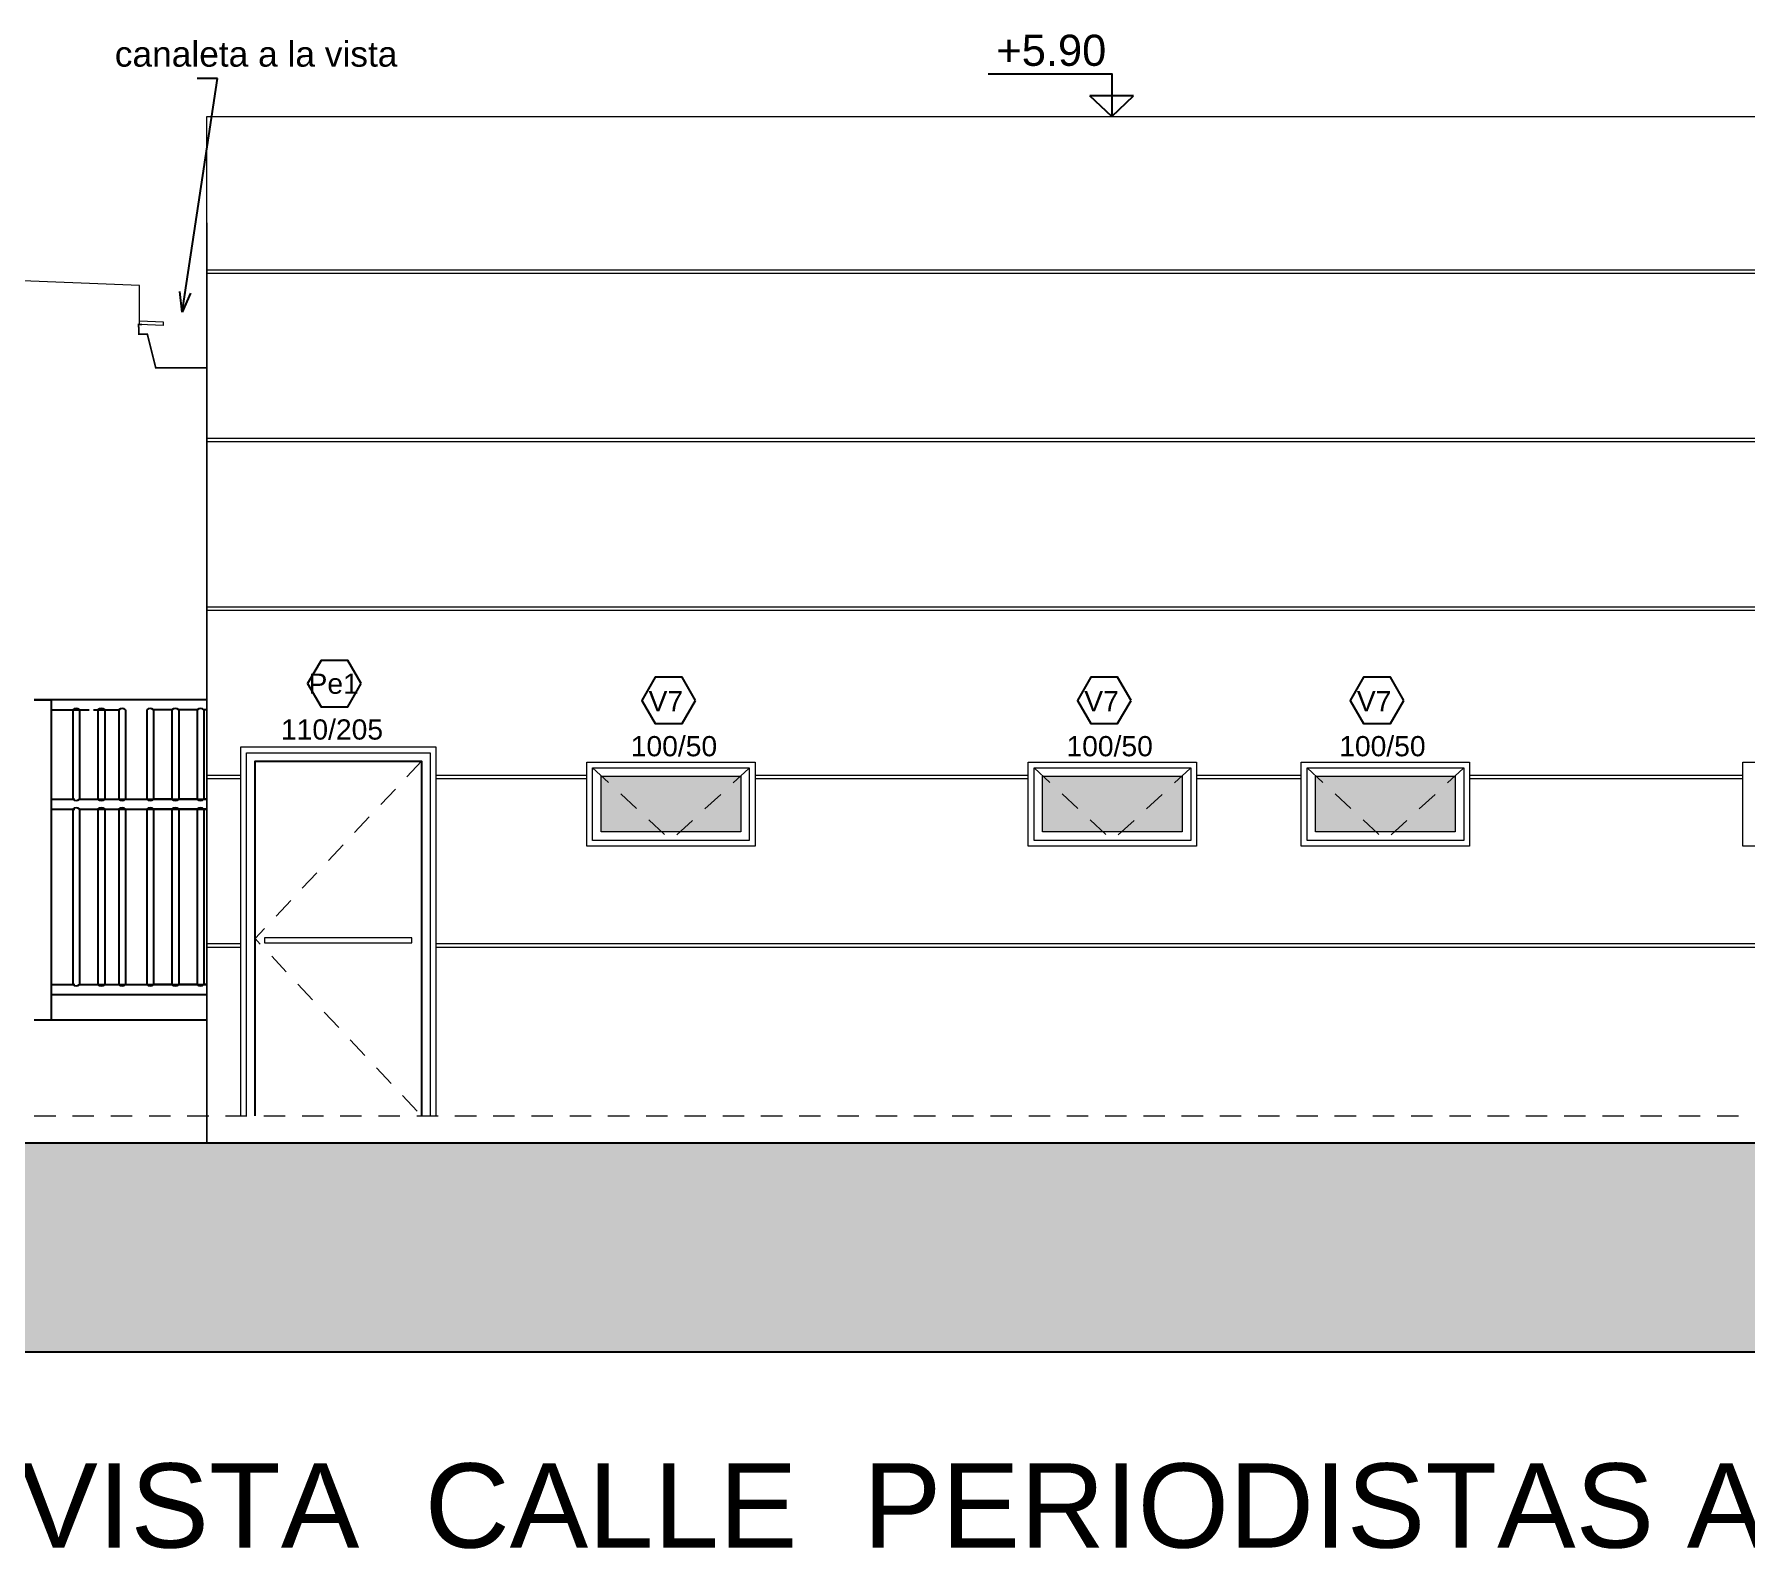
# Model space of a CAD drawing. Header units: metres. Extents: x 1166 to 1459, y -137 to 62.
# Drawn here: x 1264.77 to 1274.93, y -137.14 to -128.15 of the extents above; entities that cross this region are included whole.
import ezdxf

# ---------------------------------------------------------------- set-up
doc = ezdxf.new("R2010")
doc.units = ezdxf.units.M
doc.header["$LTSCALE"] = 0.508
doc.linetypes.add('HIDDEN', pattern=[0.375, 0.25, -0.125])
doc.layers.get('0').update_dxf_attribs({"color": 9})
for name, color, linetype in [('1-PROY', 9, 'HIDDEN'), ('2-Desig-Carp', 9, 'Continuous'), ('2-texto', 9, 'Continuous'), ('3-muros', 9, 'Continuous'), ('3-tabiques', 9, 'Continuous'), ('3-VISTA', 9, 'Continuous'), ('4-carpinterias', 9, 'Continuous'), ('8-cotas-100', 9, 'Continuous'), ('9-Hatch', 9, 'Continuous'), ('arq 0.09', 9, 'Continuous'), ('arq carpinterias', 9, 'Continuous')]:
    doc.layers.add(name, color=color, linetype=linetype)
doc.styles.add('swiss', font='swissel.ttf')
doc.dimstyles.new('dim-100', dxfattribs={"dimtxt": 0.2, "dimasz": 0.12, "dimexe": 0.05, "dimexo": 0, "dimgap": 0.05, "dimtad": 1, "dimzin": 4, "dimtxsty": 'swiss', "dimblk": 'ARCHTICK', "dimcen": 0.5, "dimdle": 0.1, "dimclrd": 256, "dimclre": 252, "dimclrt": 256, "dimadec": 0, "dimazin": 0, "dimtfac": 1, "dimtix": 1, "dimtmove": 2, "dimatfit": 3, "dimldrblk": 'OPEN30', "dimfxl": 0.05, "dimtolj": 1, "dimtzin": 0, "dimarcsym": 0})

# ---------------------------------------------------------------- blocks, each defined once
blk = doc.blocks.new('_ARCHTICK')
at = {"color": 0, "linetype": 'ByBlock', "const_width": 0.15}
blk.add_lwpolyline([(-0.5, -0.5), (0.5, 0.5)], dxfattribs=at)
blk = doc.blocks.new('_Open30')
at = {"color": 0, "linetype": 'ByBlock', "lineweight": -2}
for p, q in [((-1, 0.268), (0, 0)), ((0, 0), (-1, -0.268)), ((0, 0), (-1, 0))]:
    blk.add_line(p, q, dxfattribs=at)

msp = doc.modelspace()

# ---------------------------------------------------------------- hatches: boundary and pattern name
at = {"layer": '9-Hatch', "lineweight": 0}
h = msp.add_hatch(color=256, dxfattribs=at)
h.dxf.hatch_style = 1
h.set_gradient(color1=(51, 51, 51), tint=1, name='CURVED')
h.paths.add_polyline_path([(1268.968, -132.554), (1268.963, -132.554), (1268.607, -132.884), (1268.968, -132.884)])
h.paths.add_polyline_path([(1268.963, -132.554), (1268.142, -132.554), (1268.498, -132.884), (1268.607, -132.884)])
h.paths.add_polyline_path([(1268.142, -132.554), (1268.138, -132.554), (1268.138, -132.884), (1268.498, -132.884)])
h = msp.add_hatch(color=256, dxfattribs=at)
h.dxf.hatch_style = 1
h.set_gradient(color1=(51, 51, 51), tint=1, name='CURVED')
h.paths.add_polyline_path([(1271.588, -132.554), (1271.583, -132.554), (1271.227, -132.884), (1271.588, -132.884)])
h.paths.add_polyline_path([(1271.583, -132.554), (1270.762, -132.554), (1271.118, -132.884), (1271.227, -132.884)])
h.paths.add_polyline_path([(1270.762, -132.554), (1270.758, -132.554), (1270.758, -132.884), (1271.118, -132.884)])
h = msp.add_hatch(color=256, dxfattribs=at)
h.dxf.hatch_style = 1
h.set_gradient(color1=(51, 51, 51), tint=1, name='CURVED')
h.paths.add_polyline_path([(1273.208, -132.554), (1273.203, -132.554), (1272.847, -132.884), (1273.208, -132.884)])
h.paths.add_polyline_path([(1273.203, -132.554), (1272.382, -132.554), (1272.738, -132.884), (1272.847, -132.884)])
h.paths.add_polyline_path([(1272.382, -132.554), (1272.378, -132.554), (1272.378, -132.884), (1272.738, -132.884)])
at = {"layer": '9-Hatch'}
h = msp.add_hatch(color=256, dxfattribs=at)
h.dxf.hatch_style = 1
h.paths.add_polyline_path([(1323.191, -135.971), (1323.191, -134.729), (1257.553, -134.729), (1257.553, -135.971)])

# ---------------------------------------------------------------- linework, layer by layer
at = {"layer": '1-PROY', "lineweight": 0}
msp.add_line((1264.774, -134.569), (1307.273, -134.569), dxfattribs=at)
at = {"layer": '2-texto'}
msp.add_line((1271.299, -128.515), (1271.039, -128.515), dxfattribs=at)
for points in [[(1270.435, -128.384), (1271.169, -128.384), (1271.169, -128.638)], [(1271.169, -128.638), (1271.039, -128.515)], [(1271.169, -128.638), (1271.299, -128.515)]]:
    msp.add_lwpolyline(points, dxfattribs=at)
at = {"layer": '3-muros', "lineweight": 0}
for p, q in [((1265.799, -134.729), (1265.799, -128.638)), ((1265.799, -128.638), (1282.937, -128.638)), ((1265.799, -129.268), (1265.799, -134.729))]:
    msp.add_line(p, q, dxfattribs=at)
at = {"layer": '3-tabiques', "linetype": 'Continuous', "lineweight": 0}
for p, q in [((1265.398, -129.64), (1258.873, -129.382)), ((1265.399, -129.872), (1265.398, -129.64))]:
    msp.add_line(p, q, dxfattribs=at)
at = {"layer": '3-VISTA', "lineweight": 0}
for p, q in [((1265.54, -129.858), (1265.398, -129.852)), ((1265.54, -129.878), (1265.399, -129.872)), ((1265.54, -129.878), (1265.54, -129.858))]:
    msp.add_line(p, q, dxfattribs=at)
at = {"layer": '4-carpinterias'}
for p, q in [((1265.799, -132.099), (1264.774, -132.099)), ((1264.874, -132.099), (1264.874, -133.999)), ((1264.874, -132.159), (1265.1, -132.159)), ((1265.002, -132.159), (1265.002, -132.689)), ((1265.042, -132.159), (1265.042, -132.689)), ((1265.126, -132.159), (1265.276, -132.159)), ((1265.152, -132.159), (1265.152, -132.689)), ((1265.166, -132.159), (1265.276, -132.159)), ((1265.192, -132.159), (1265.192, -132.689)), ((1265.276, -132.159), (1265.276, -132.689)), ((1265.316, -132.159), (1265.316, -132.689)), ((1265.441, -132.159), (1265.441, -132.689)), ((1265.481, -132.159), (1265.481, -132.689)), ((1265.591, -132.159), (1265.481, -132.159)), ((1265.591, -132.159), (1265.591, -132.689)), ((1265.741, -132.159), (1265.631, -132.159)), ((1265.631, -132.159), (1265.631, -132.689)), ((1265.741, -132.159), (1265.741, -132.689)), ((1265.799, -132.159), (1265.781, -132.159)), ((1265.781, -132.159), (1265.781, -132.689)), ((1264.874, -132.689), (1265.014, -132.689)), ((1264.874, -132.749), (1265.014, -132.749)), ((1265.002, -132.749), (1265.002, -133.789)), ((1265.042, -132.689), (1265.152, -132.689)), ((1265.042, -132.749), (1265.152, -132.749)), ((1265.042, -132.749), (1265.042, -133.789)), ((1265.126, -132.689), (1265.276, -132.689)), ((1265.126, -132.749), (1265.276, -132.749)), ((1265.152, -132.749), (1265.152, -133.789)), ((1265.166, -132.689), (1265.276, -132.689)), ((1265.166, -132.749), (1265.276, -132.749)), ((1265.192, -132.749), (1265.192, -133.789)), ((1265.264, -132.689), (1265.799, -132.689)), ((1265.264, -132.749), (1265.799, -132.749)), ((1265.276, -132.749), (1265.276, -133.789)), ((1265.316, -132.749), (1265.316, -133.789)), ((1265.441, -132.749), (1265.441, -133.789)), ((1265.591, -132.689), (1265.481, -132.689)), ((1265.591, -132.749), (1265.481, -132.749)), ((1265.481, -132.749), (1265.481, -133.789)), ((1265.591, -132.749), (1265.591, -133.789)), ((1265.741, -132.689), (1265.631, -132.689)), ((1265.741, -132.749), (1265.631, -132.749)), ((1265.631, -132.749), (1265.631, -133.789)), ((1265.741, -132.749), (1265.741, -133.789)), ((1265.799, -132.689), (1265.781, -132.689)), ((1265.799, -132.749), (1265.781, -132.749)), ((1265.781, -132.749), (1265.781, -133.789)), ((1264.874, -133.789), (1265.014, -133.789)), ((1264.874, -133.849), (1265.799, -133.849)), ((1265.042, -133.789), (1265.152, -133.789)), ((1265.126, -133.789), (1265.276, -133.789)), ((1265.166, -133.789), (1265.276, -133.789)), ((1265.264, -133.789), (1265.799, -133.789)), ((1265.591, -133.789), (1265.481, -133.789)), ((1265.741, -133.789), (1265.631, -133.789)), ((1265.799, -133.789), (1265.781, -133.789)), ((1264.774, -133.999), (1265.799, -133.999))]:
    msp.add_line(p, q, dxfattribs=at)
at = {"layer": '4-carpinterias', "lineweight": 0, "const_width": 0.01, "flags": 128}
msp.add_lwpolyline([(1265.799, -130.13), (1265.495, -130.13), (1265.445, -129.93), (1265.395, -129.93), (1265.393, -129.873), (1265.413, -129.873)], dxfattribs=at)
at = {"layer": '4-carpinterias', "lineweight": 0, "flags": 128}
for points in [[(1265.999, -134.569), (1265.999, -132.379), (1265.999, -132.379), (1267.158, -132.379), (1267.158, -134.569)], [(1266.034, -134.569), (1266.034, -132.414), (1267.123, -132.414), (1267.123, -134.569)], [(1268.053, -132.469), (1269.053, -132.469), (1269.053, -132.969), (1268.053, -132.969), (1268.053, -132.469)], [(1270.673, -132.469), (1271.673, -132.469), (1271.673, -132.969), (1270.673, -132.969), (1270.673, -132.469)], [(1272.293, -132.469), (1273.293, -132.469), (1273.293, -132.969), (1272.293, -132.969), (1272.293, -132.469)], [(1274.915, -132.469), (1275.915, -132.469), (1275.915, -132.969), (1274.915, -132.969), (1274.915, -132.469)]]:
    msp.add_lwpolyline(points, dxfattribs=at)
at = {"layer": '4-carpinterias', "flags": 128}
msp.add_lwpolyline([(1266.084, -134.569), (1266.084, -132.464), (1267.073, -132.464), (1267.073, -134.569)], dxfattribs=at)
at = {"layer": '4-carpinterias', "linetype": 'HIDDEN', "lineweight": 0, "flags": 128}
for points in [[(1267.073, -132.464), (1266.084, -133.517), (1267.073, -134.569)], [(1268.088, -132.504), (1268.553, -132.934), (1269.018, -132.504)], [(1270.708, -132.504), (1271.173, -132.934), (1271.638, -132.504)], [(1272.328, -132.504), (1272.793, -132.934), (1273.258, -132.504)]]:
    msp.add_lwpolyline(points, dxfattribs=at)
at = {"layer": '4-carpinterias', "lineweight": 0, "flags": 128}
for points in [[(1268.088, -132.504), (1269.018, -132.504), (1269.018, -132.934), (1268.088, -132.934)], [(1268.138, -132.554), (1268.968, -132.554), (1268.968, -132.884), (1268.138, -132.884)], [(1270.708, -132.504), (1271.638, -132.504), (1271.638, -132.934), (1270.708, -132.934)], [(1270.758, -132.554), (1271.588, -132.554), (1271.588, -132.884), (1270.758, -132.884)], [(1272.328, -132.504), (1273.258, -132.504), (1273.258, -132.934), (1272.328, -132.934)], [(1272.378, -132.554), (1273.208, -132.554), (1273.208, -132.884), (1272.378, -132.884)], [(1267.015, -133.513), (1266.141, -133.513), (1266.141, -133.543), (1267.015, -133.543)]]:
    msp.add_lwpolyline(points, close=True, dxfattribs=at)
at = {"layer": '4-carpinterias'}
for centre, start, end in [((1265.022, -132.182), 49.5858, 130.4142), ((1265.172, -132.182), 49.5858, 130.4142), ((1265.296, -132.182), 49.5858, 130.4142), ((1265.461, -132.182), 49.5858, 130.4142), ((1265.611, -132.182), 49.5858, 130.4142), ((1265.761, -132.182), 49.5858, 130.4142), ((1265.022, -132.666), 229.5858, 310.4142), ((1265.022, -132.772), 49.5858, 130.4142), ((1265.172, -132.666), 229.5858, 310.4142), ((1265.172, -132.772), 49.5858, 130.4142), ((1265.296, -132.666), 229.5858, 310.4142), ((1265.296, -132.772), 49.5858, 130.4142), ((1265.461, -132.666), 229.5858, 310.4142), ((1265.461, -132.772), 49.5858, 130.4142), ((1265.611, -132.666), 229.5858, 310.4142), ((1265.611, -132.772), 49.5858, 130.4142), ((1265.761, -132.666), 229.5858, 310.4142), ((1265.761, -132.772), 49.5858, 130.4142), ((1265.022, -133.766), 229.5858, 310.4142), ((1265.172, -133.766), 229.5858, 310.4142), ((1265.296, -133.766), 229.5858, 310.4142), ((1265.461, -133.766), 229.5858, 310.4142), ((1265.611, -133.766), 229.5858, 310.4142), ((1265.761, -133.766), 229.5858, 310.4142)]:
    msp.add_arc(centre, 0.0308, start, end, dxfattribs=at)
at = {"layer": '9-Hatch', "lineweight": 0, "flags": 128}
for points in [[(1302.273, -129.549), (1265.799, -129.549)], [(1302.273, -129.569), (1265.799, -129.569)], [(1302.273, -130.549), (1265.799, -130.549)], [(1302.273, -130.569), (1265.799, -130.569)], [(1278.585, -131.549), (1265.799, -131.549)], [(1278.585, -131.569), (1265.799, -131.569)], [(1265.999, -132.549), (1265.799, -132.549)], [(1265.999, -132.569), (1265.799, -132.569)], [(1268.053, -132.549), (1267.158, -132.549)], [(1268.053, -132.569), (1267.158, -132.569)], [(1270.673, -132.549), (1269.053, -132.549)], [(1270.673, -132.569), (1269.053, -132.569)], [(1272.293, -132.549), (1271.673, -132.549)], [(1272.293, -132.569), (1271.673, -132.569)], [(1274.915, -132.549), (1273.293, -132.549)], [(1274.915, -132.569), (1273.293, -132.569)], [(1265.999, -133.549), (1265.799, -133.549)], [(1265.999, -133.569), (1265.799, -133.569)], [(1279.085, -133.549), (1267.158, -133.549)], [(1279.085, -133.569), (1267.158, -133.569)]]:
    msp.add_lwpolyline(points, dxfattribs=at)
at = {"layer": '9-Hatch'}
msp.add_lwpolyline([(1257.553, -134.729), (1323.191, -134.729), (1323.191, -135.971), (1257.553, -135.971)], close=True, dxfattribs=at)
at = {"layer": 'arq 0.09'}
msp.add_line((1264.774, -132.099), (1264.874, -132.099), dxfattribs=at)
at = {"layer": 'arq carpinterias'}
for points in [[(1266.715, -132.004), (1266.635, -131.866), (1266.476, -131.866), (1266.396, -132.004), (1266.476, -132.142), (1266.635, -132.142)], [(1268.698, -132.103), (1268.619, -131.965), (1268.459, -131.965), (1268.379, -132.103), (1268.459, -132.241), (1268.619, -132.241)], [(1271.284, -132.103), (1271.204, -131.965), (1271.045, -131.965), (1270.965, -132.103), (1271.045, -132.241), (1271.204, -132.241)], [(1272.903, -132.103), (1272.823, -131.965), (1272.664, -131.965), (1272.584, -132.103), (1272.664, -132.241), (1272.823, -132.241)]]:
    msp.add_lwpolyline(points, close=True, dxfattribs=at)

# ---------------------------------------------------------------- texts
at = {"layer": '2-Desig-Carp', "char_height": 0.12, "width": 5.11385, "attachment_point": 3, "style": 'swiss'}
for s, insert in [('Pe1', (1266.7, -131.944)), ('V7', (1268.625, -132.048)), ('V7', (1271.211, -132.048)), ('V7', (1272.829, -132.048)), ('\\pi-0.36,l0.48,t0.48;{\\fArial|b0|i0|c0|p34;110/205}', (1266.844, -132.216)), ('\\pi-0.36,l0.48,t0.48;{\\fArial|b0|i0|c0|p34;100/50}', (1268.827, -132.315)), ('\\pi-0.36,l0.48,t0.48;{\\fArial|b0|i0|c0|p34;100/50}', (1271.413, -132.315)), ('\\pi-0.36,l0.48,t0.48;{\\fArial|b0|i0|c0|p34;100/50}', (1273.032, -132.315))]:
    msp.add_mtext(s, dxfattribs=dict(at, insert=insert))
at = {"layer": '2-texto', "style": 'swiss'}
msp.add_text('+5.90', height=0.1847, dxfattribs=at).set_placement((1270.484, -128.337))
at = {"layer": '2-texto', "insert": (1265.252, -128.344), "char_height": 0.15, "width": 2.41056, "attachment_point": 7, "style": 'swiss'}
msp.add_mtext('\\A1;canaleta a la vista', dxfattribs=at)
at = {"layer": '2-texto', "insert": (1264.685, -136.632), "char_height": 0.5, "attachment_point": 1, "style": 'swiss'}
msp.add_mtext_dynamic_manual_height_columns('{\\fArial|b0|i0|c0|p34;VISTA  CALLE  PERIODISTAS ARGENTINOS}', width=15.84094, gutter_width=1, heights=[0], dxfattribs=at)

# ---------------------------------------------------------------- leaders
at = {"layer": '8-cotas-100', "annotation_type": 0, "has_hookline": 1, "hookline_direction": 0, "horizontal_direction": (-1, 0, 0)}
msp.add_leader([(1265.652, -129.8), (1265.861, -128.412), (1265.741, -128.412)], dimstyle='dim-100', override={"dimgap": 0.05, "dimtad": 0, "dimarcsym": 1}, dxfattribs=at)

doc.saveas('drawing.dxf')
